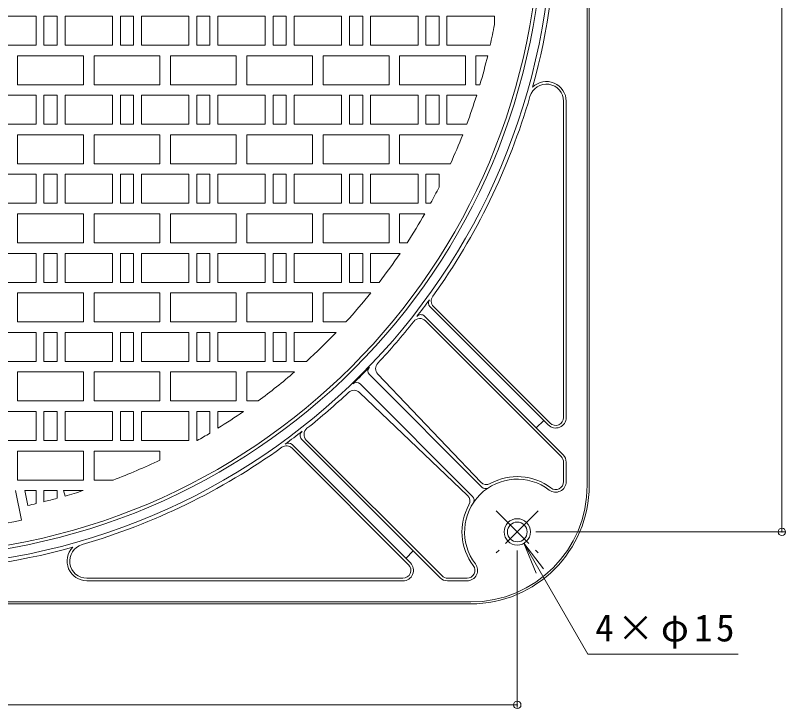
# Model space of a CAD drawing. Units: millimetres, scale not verified. Extents: x -1188 to 1330, y -951 to 977.
# Drawn here: x -488 to 96, y -183 to 343 of the extents above; entities that cross this region are included whole.
import ezdxf

# ---------------------------------------------------------------- set-up
doc = ezdxf.new("R2010")
doc.units = ezdxf.units.MM
doc.header["$LTSCALE"] = 7
doc.header["$PDMODE"] = 32
doc.header["$PDSIZE"] = 5.6
doc.linetypes.add('CHAIN1', pattern=[8, 5, -1, 1, -1])
for name, color, linetype, lineweight in [('0-1_躯体', 2, 'Continuous', 9), ('0-2_仕上', 3, 'Continuous', 9), ('0-4_その他', 7, 'Continuous', 9), ('0-5_寸法', 7, 'Continuous', 9)]:
    doc.layers.add(name, color=color, linetype=linetype, lineweight=lineweight)
doc.styles.add('ＭＳ ゴシック', font='')
doc.styles.get('ＭＳ ゴシック').set_extended_font_data('MS Gothic')

msp = doc.modelspace()

# ---------------------------------------------------------------- linework, layer by layer
at = {"layer": '0-1_躯体'}
for p, q in [((-52.735, 856.66), (-52.735, -13.34)), ((-54.235, -13.34), (-54.235, 421.66)), ((-72.235, 38.126), (-72.235, 278.088)), ((-70.236, 38.236), (-70.236, 278.088)), ((-173.678, 122.256), (-83.892, 32.468)), ((-170.928, 122.334), (-82.477, 33.883)), ((-177.747, 115.011), (-72.578, 9.842)), ((-177.043, 111.478), (-73.993, 8.427)), ((-219.642, 70.639), (-134.299, -14.704)), ((-135.099, -10.91), (-213.245, 71.117)), ((-226.714, 63.567), (-141.37, -21.775)), ((-145.165, -20.976), (-227.191, 57.169)), ((-92.964, 30.226), (-87.306, 35.884)), ((-278.331, 17.604), (-188.542, -72.182)), ((-271.085, 21.673), (-165.916, -83.498)), ((-164.502, -82.083), (-267.551, 20.968)), ((-189.958, -73.598), (-278.409, 14.853)), ((-72.235, -10.555), (-72.235, 4.184)), ((-70.236, -10.555), (-70.236, 4.073)), ((-186.3, -63.111), (-191.958, -68.768)), ((-194.2, -83.84), (-434.163, -83.84)), ((-194.2, -85.84), (-434.163, -85.84)), ((-160.259, -83.84), (-145.52, -83.84)), ((-145.52, -85.84), (-160.259, -85.84)), ((-1012.735, -103.34), (-142.735, -103.34)), ((-1011.235, -101.84), (-142.735, -101.84))]:
    msp.add_line(p, q, dxfattribs=at)
at = {"layer": '0-1_躯体', "linetype": 'CHAIN1'}
for p, q in [((-91.472, -32.787), (-123.287, -64.603)), ((-123.287, -32.787), (-91.472, -64.603))]:
    msp.add_line(p, q, dxfattribs=at)
at = {"layer": '0-1_躯体'}
for centre, radius in [((-577.735, 421.66), 497), ((-577.735, 421.66), 490), ((-107.38, -48.695), 10), ((-107.38, -48.695), 7.5)]:
    msp.add_circle(centre, radius, dxfattribs=at)
for centre, radius, start, end in [((-577.735, 421.66), 500, 344.59445, 15.4056), ((-85.236, 278.088), 15, 0, 134.23933), ((-85.236, 278.088), 13, 0, 163.74786), ((-577.735, 421.66), 500, 324.32622, 343.74777), ((-166.686, 126.577), 6, 144.32646, 225.00034), ((-577.735, 421.66), 499.5, 322.07324, 323.91191), ((-170.85, 125.085), 4, 143.91194, 224.9995), ((-181.285, 107.235), 6, 44.99966, 141.58189), ((-180.575, 112.181), 4, 45, 142.07329), ((-577.735, 421.66), 500, 316.79417, 321.58197), ((-577.735, 421.66), 497.5, 315.00002, 316.02831), ((-216.814, 73.466), 4, 136.02832, 225), ((-208.9, 75.254), 6, 136.79622, 223.61279), ((-577.735, 421.66), 497.5, 313.97171, 315), ((-229.541, 60.739), 4, 45, 133.97168), ((-231.329, 52.825), 6, 46.38721, 133.20378), ((-577.735, 421.66), 500, 308.41805, 313.20584), ((-78.235, 38.126), 8, 225, 0), ((-78.235, 38.126), 6, 225, 0), ((-263.31, 25.21), 6, 128.41811, 225.00034), ((-577.735, 421.66), 499.5, 306.0881, 307.92677), ((-268.256, 24.501), 4, 127.92671, 225), ((-281.159, 14.776), 4, 45.0005, 126.08806), ((-577.735, 421.66), 500, 286.25224, 305.6738), ((-282.652, 10.611), 6, 44.99966, 125.67354), ((-78.235, 4.184), 6, 360, 45.00017), ((-78.235, 4.184), 8, 0, 45.00012), ((-107.38, -48.695), 40, 52.61386, 217.38605), ((-130.754, -6.77), 6, 223.61244, 299.14101), ((-107.38, -48.695), 42, 52.61389, 119.1409), ((-78.235, -10.555), 8, 232.614, 0), ((-78.235, -10.555), 6, 232.61382, 0), ((-142.735, -13.34), 90, 270, 0), ((-142.735, -13.34), 88.5, 270, 0), ((-131.47, -11.876), 4, 225, 303.19679), ((-149.305, -25.321), 6, 330.85936, 46.38756), ((-144.199, -24.604), 4, 326.80321, 45), ((-107.38, -48.695), 42, 150.85899, 217.38608), ((-434.163, -70.839), 13, 106.25214, 270), ((-577.735, 421.66), 500, 254.59438, 285.40564), ((-434.163, -70.839), 15, 135.75801, 270), ((-194.2, -77.839), 8, 270, 44.99966), ((-194.2, -77.839), 6, 270, 44.99966), ((-145.52, -77.839), 8, 270, 37.38629), ((-145.52, -77.839), 6, 270, 37.38609), ((-160.259, -77.839), 8, 225.00034, 270), ((-160.259, -77.839), 6, 225.00034, 270)]:
    msp.add_arc(centre, radius, start, end, dxfattribs=at)
at = {"layer": '0-2_仕上'}
for p, q in [((-466.735, 342.66), (-466.735, 320.66)), ((-466.735, 342.66), (-456.735, 342.66)), ((-408.735, 342.66), (-408.735, 320.66)), ((-408.735, 342.66), (-398.735, 342.66)), ((-350.735, 342.66), (-350.735, 320.66)), ((-350.735, 342.66), (-340.735, 342.66)), ((-292.735, 342.66), (-292.735, 320.66)), ((-292.735, 342.66), (-282.735, 342.66)), ((-234.735, 342.66), (-234.735, 320.66)), ((-234.735, 342.66), (-224.735, 342.66)), ((-176.735, 342.66), (-176.735, 320.66)), ((-176.735, 342.66), (-166.735, 342.66)), ((-124.736, 342.66), (-124.736, 336.148)), ((-127.935, 320.66), (-160.735, 320.66)), ((-486.735, 312.66), (-486.735, 290.66)), ((-486.735, 312.66), (-436.735, 312.66)), ((-428.735, 312.66), (-428.735, 290.66)), ((-428.735, 312.66), (-378.735, 312.66)), ((-370.735, 312.66), (-370.735, 290.66)), ((-370.735, 312.66), (-320.735, 312.66)), ((-312.735, 312.66), (-312.735, 290.66)), ((-312.735, 312.66), (-262.735, 312.66)), ((-254.735, 312.66), (-254.735, 290.66)), ((-254.735, 312.66), (-204.735, 312.66)), ((-196.735, 312.66), (-196.735, 290.66)), ((-196.735, 312.66), (-146.735, 312.66)), ((-138.736, 312.66), (-138.736, 290.66)), ((-138.736, 312.66), (-129.807, 312.66)), ((-135.74, 290.66), (-138.736, 290.66)), ((-466.735, 282.659), (-466.735, 260.66)), ((-466.735, 282.659), (-456.735, 282.659)), ((-408.735, 282.659), (-408.735, 260.66)), ((-408.735, 282.659), (-398.735, 282.659)), ((-350.735, 282.659), (-350.735, 260.66)), ((-350.735, 282.659), (-340.735, 282.659)), ((-292.735, 282.659), (-292.735, 260.66)), ((-292.735, 282.659), (-282.735, 282.659)), ((-234.735, 282.659), (-234.735, 260.66)), ((-234.735, 282.659), (-224.735, 282.659)), ((-176.735, 282.659), (-176.735, 260.66)), ((-176.735, 282.659), (-166.735, 282.659)), ((-160.735, 260.66), (-160.735, 282.659)), ((-160.735, 282.659), (-138.19, 282.659)), ((-145.763, 260.66), (-160.735, 260.66)), ((-486.735, 252.66), (-486.735, 230.66)), ((-486.735, 252.66), (-436.735, 252.66)), ((-428.735, 252.66), (-428.735, 230.66)), ((-428.735, 252.66), (-378.735, 252.66)), ((-370.735, 252.66), (-370.735, 230.66)), ((-370.735, 252.66), (-320.735, 252.66)), ((-312.735, 252.66), (-312.735, 230.66)), ((-312.735, 252.66), (-262.735, 252.66)), ((-254.735, 252.66), (-254.735, 230.66)), ((-254.735, 252.66), (-204.735, 252.66)), ((-196.735, 252.66), (-196.735, 230.66)), ((-196.735, 252.66), (-148.829, 252.66)), ((-158.164, 230.66), (-196.735, 230.66)), ((-466.735, 222.66), (-466.735, 200.66)), ((-466.735, 222.66), (-456.735, 222.66)), ((-408.735, 222.66), (-408.735, 200.66)), ((-408.735, 222.66), (-398.735, 222.66)), ((-350.735, 222.66), (-350.735, 200.66)), ((-350.735, 222.66), (-340.735, 222.66)), ((-292.735, 222.66), (-292.735, 200.66)), ((-292.735, 222.66), (-282.735, 222.66)), ((-234.735, 222.66), (-234.735, 200.66)), ((-234.735, 222.66), (-224.735, 222.66)), ((-176.735, 222.66), (-176.735, 200.66)), ((-176.735, 222.66), (-166.735, 222.66)), ((-166.735, 222.66), (-166.735, 212.853)), ((-173.161, 200.66), (-176.735, 200.66)), ((-486.735, 192.66), (-486.735, 170.66)), ((-486.735, 192.66), (-436.735, 192.66)), ((-428.735, 192.66), (-428.735, 170.66)), ((-428.735, 192.66), (-378.735, 192.66)), ((-370.735, 192.66), (-370.735, 170.66)), ((-370.735, 192.66), (-320.735, 192.66)), ((-312.735, 192.66), (-312.735, 170.66)), ((-312.735, 192.66), (-262.735, 192.66)), ((-254.735, 192.66), (-254.735, 170.66)), ((-254.735, 192.66), (-204.735, 192.66)), ((-196.735, 192.66), (-196.735, 170.66)), ((-196.735, 192.66), (-177.635, 192.66)), ((-191.057, 170.66), (-196.735, 170.66)), ((-456.735, 162.66), (-466.735, 162.66)), ((-466.735, 162.66), (-466.735, 140.66)), ((-456.735, 162.66), (-456.735, 140.66)), ((-408.735, 162.66), (-408.735, 140.66)), ((-408.735, 162.66), (-398.735, 162.66)), ((-350.735, 162.66), (-350.735, 140.66)), ((-350.735, 162.66), (-340.735, 162.66)), ((-292.735, 162.66), (-292.735, 140.66)), ((-292.735, 162.66), (-282.735, 162.66)), ((-234.735, 162.66), (-234.735, 140.66)), ((-234.735, 162.66), (-224.735, 162.66)), ((-218.735, 140.66), (-218.735, 162.66)), ((-218.735, 162.66), (-196.369, 162.66)), ((-466.735, 140.66), (-456.735, 140.66)), ((-212.277, 140.66), (-218.735, 140.66)), ((-486.735, 132.66), (-486.735, 110.66)), ((-486.735, 132.66), (-436.735, 132.66)), ((-428.735, 132.66), (-428.735, 110.66)), ((-428.735, 132.66), (-378.735, 132.66)), ((-370.735, 132.66), (-370.735, 110.66)), ((-370.735, 132.66), (-320.735, 132.66)), ((-312.735, 132.66), (-312.735, 110.66)), ((-312.735, 132.66), (-262.735, 132.66)), ((-254.735, 132.66), (-254.735, 110.66)), ((-254.735, 132.66), (-218.57, 132.66)), ((-237.441, 110.66), (-254.735, 110.66)), ((-466.735, 102.66), (-456.735, 102.66)), ((-466.735, 102.66), (-466.735, 80.66)), ((-408.735, 102.66), (-408.735, 80.66)), ((-408.735, 102.66), (-398.735, 102.66)), ((-350.735, 102.66), (-350.735, 80.66)), ((-350.735, 102.66), (-340.735, 102.66)), ((-292.735, 102.66), (-292.735, 80.66)), ((-292.735, 102.66), (-282.735, 102.66)), ((-276.735, 80.66), (-276.735, 102.66)), ((-276.735, 102.66), (-244.929, 102.66)), ((-267.51, 80.66), (-276.735, 80.66)), ((-486.735, 72.66), (-486.735, 50.659)), ((-486.735, 72.66), (-436.735, 72.66)), ((-428.735, 72.66), (-428.735, 50.659)), ((-428.735, 72.66), (-378.735, 72.66)), ((-370.735, 72.66), (-370.735, 50.659)), ((-370.735, 72.66), (-320.735, 72.66)), ((-312.735, 72.66), (-312.735, 50.659)), ((-312.735, 72.66), (-276.538, 72.66)), ((-304.093, 50.659), (-312.735, 50.659)), ((-466.735, 42.66), (-466.735, 20.66)), ((-466.735, 42.66), (-456.735, 42.66)), ((-408.735, 42.66), (-408.735, 20.66)), ((-408.735, 42.66), (-398.735, 42.66)), ((-350.735, 42.66), (-350.735, 20.66)), ((-350.735, 42.66), (-340.735, 42.66)), ((-340.735, 42.66), (-340.735, 26.246)), ((-350.315, 20.66), (-350.735, 20.66)), ((-486.735, 12.66), (-486.735, -9.34)), ((-428.735, 12.66), (-428.735, -9.34)), ((-428.735, 12.66), (-378.735, 12.66)), ((-378.735, 12.66), (-378.735, 5.823)), ((-436.735, -9.34), (-486.735, -9.34)), ((-414.151, -9.34), (-428.735, -9.34)), ((-488.418, -17.346), (-483.833, -39.885)), ((-481.276, -17.34), (-472.735, -17.34)), ((-481.276, -17.34), (-478.978, -28.638)), ((-472.735, -17.34), (-472.735, -27.223)), ((-466.735, -17.34), (-466.735, -25.777)), ((-437.023, -17.34), (-451.823, -17.34)), ((-451.823, -17.34), (-450.71, -21.494))]:
    msp.add_line(p, q, dxfattribs=at)
for points in [[(-472.735, 342.66), (-472.735, 320.66), (-508.735, 320.66), (-508.735, 342.66)], [(-414.735, 342.66), (-414.735, 320.66), (-450.735, 320.66), (-450.735, 342.66)], [(-356.735, 342.66), (-356.735, 320.66), (-392.735, 320.66), (-392.735, 342.66)], [(-298.735, 342.66), (-298.735, 320.66), (-334.735, 320.66), (-334.735, 342.66)], [(-240.735, 342.66), (-240.735, 320.66), (-276.735, 320.66), (-276.735, 342.66)], [(-182.735, 342.66), (-182.735, 320.66), (-218.735, 320.66), (-218.735, 342.66)], [(-472.735, 282.659), (-472.735, 260.66), (-508.735, 260.66), (-508.735, 282.659)], [(-414.735, 282.659), (-414.735, 260.66), (-450.735, 260.66), (-450.735, 282.659)], [(-356.735, 282.659), (-356.735, 260.66), (-392.735, 260.66), (-392.735, 282.659)], [(-298.735, 282.659), (-298.735, 260.66), (-334.735, 260.66), (-334.735, 282.659)], [(-240.735, 282.659), (-240.735, 260.66), (-276.735, 260.66), (-276.735, 282.659)], [(-182.735, 282.659), (-182.735, 260.66), (-218.735, 260.66), (-218.735, 282.659)], [(-472.735, 222.66), (-472.735, 200.66), (-508.735, 200.66), (-508.735, 222.66)], [(-414.735, 222.66), (-414.735, 200.66), (-450.735, 200.66), (-450.735, 222.66)], [(-356.735, 222.66), (-356.735, 200.66), (-392.735, 200.66), (-392.735, 222.66)], [(-298.735, 222.66), (-298.735, 200.66), (-334.735, 200.66), (-334.735, 222.66)], [(-240.735, 222.66), (-240.735, 200.66), (-276.735, 200.66), (-276.735, 222.66)], [(-182.735, 222.66), (-182.735, 200.66), (-218.735, 200.66), (-218.735, 222.66)], [(-472.735, 162.66), (-472.735, 140.66), (-508.735, 140.66), (-508.735, 162.66)], [(-414.735, 162.66), (-414.735, 140.66), (-450.735, 140.66), (-450.735, 162.66)], [(-356.735, 162.66), (-356.735, 140.66), (-392.735, 140.66), (-392.735, 162.66)], [(-298.735, 162.66), (-298.735, 140.66), (-334.735, 140.66), (-334.735, 162.66)], [(-240.735, 162.66), (-240.735, 140.66), (-276.735, 140.66), (-276.735, 162.66)], [(-472.735, 102.66), (-472.735, 80.66), (-508.735, 80.66), (-508.735, 102.66)], [(-414.735, 102.66), (-414.735, 80.66), (-450.735, 80.66), (-450.735, 102.66)], [(-356.735, 102.66), (-356.735, 80.66), (-392.735, 80.66), (-392.735, 102.66)], [(-298.735, 102.66), (-298.735, 80.66), (-334.735, 80.66), (-334.735, 102.66)], [(-472.735, 42.66), (-472.735, 20.66), (-508.735, 20.66), (-508.735, 42.66)], [(-414.735, 42.66), (-414.735, 20.66), (-450.735, 20.66), (-450.735, 42.66)]]:
    msp.add_lwpolyline(points, close=True, dxfattribs=at)
for points in [[(-456.735, 342.66), (-456.735, 320.66), (-466.735, 320.66)], [(-398.735, 342.66), (-398.735, 320.66), (-408.735, 320.66)], [(-340.735, 342.66), (-340.735, 320.66), (-350.735, 320.66)], [(-282.735, 342.66), (-282.735, 320.66), (-292.735, 320.66)], [(-224.735, 342.66), (-224.735, 320.66), (-234.735, 320.66)], [(-166.735, 342.66), (-166.735, 320.66), (-176.735, 320.66)], [(-160.735, 320.66), (-160.735, 342.66), (-124.736, 342.66)], [(-436.735, 312.66), (-436.735, 290.66), (-486.735, 290.66)], [(-378.735, 312.66), (-378.735, 290.66), (-428.735, 290.66)], [(-320.735, 312.66), (-320.735, 290.66), (-370.735, 290.66)], [(-262.735, 312.66), (-262.735, 290.66), (-312.735, 290.66)], [(-204.735, 312.66), (-204.735, 290.66), (-254.735, 290.66)], [(-146.735, 312.66), (-146.735, 290.66), (-196.735, 290.66)], [(-456.735, 282.659), (-456.735, 260.66), (-466.735, 260.66)], [(-398.735, 282.659), (-398.735, 260.66), (-408.735, 260.66)], [(-340.735, 282.659), (-340.735, 260.66), (-350.735, 260.66)], [(-282.735, 282.659), (-282.735, 260.66), (-292.735, 260.66)], [(-224.735, 282.659), (-224.735, 260.66), (-234.735, 260.66)], [(-166.735, 282.659), (-166.735, 260.66), (-176.735, 260.66)], [(-436.735, 252.66), (-436.735, 230.66), (-486.735, 230.66)], [(-378.735, 252.66), (-378.735, 230.66), (-428.735, 230.66)], [(-320.735, 252.66), (-320.735, 230.66), (-370.735, 230.66)], [(-262.735, 252.66), (-262.735, 230.66), (-312.735, 230.66)], [(-204.735, 252.66), (-204.735, 230.66), (-254.735, 230.66)], [(-456.735, 222.66), (-456.735, 200.66), (-466.735, 200.66)], [(-398.735, 222.66), (-398.735, 200.66), (-408.735, 200.66)], [(-340.735, 222.66), (-340.735, 200.66), (-350.735, 200.66)], [(-282.735, 222.66), (-282.735, 200.66), (-292.735, 200.66)], [(-224.735, 222.66), (-224.735, 200.66), (-234.735, 200.66)], [(-436.735, 192.66), (-436.735, 170.66), (-486.735, 170.66)], [(-378.735, 192.66), (-378.735, 170.66), (-428.735, 170.66)], [(-320.735, 192.66), (-320.735, 170.66), (-370.735, 170.66)], [(-262.735, 192.66), (-262.735, 170.66), (-312.735, 170.66)], [(-204.735, 192.66), (-204.735, 170.66), (-254.735, 170.66)], [(-398.735, 162.66), (-398.735, 140.66), (-408.735, 140.66)], [(-340.735, 162.66), (-340.735, 140.66), (-350.735, 140.66)], [(-282.735, 162.66), (-282.735, 140.66), (-292.735, 140.66)], [(-224.735, 162.66), (-224.735, 140.66), (-234.735, 140.66)], [(-436.735, 132.66), (-436.735, 110.66), (-486.735, 110.66)], [(-378.735, 132.66), (-378.735, 110.66), (-428.735, 110.66)], [(-320.735, 132.66), (-320.735, 110.66), (-370.735, 110.66)], [(-262.735, 132.66), (-262.735, 110.66), (-312.735, 110.66)], [(-456.735, 102.66), (-456.735, 80.66), (-466.735, 80.66)], [(-398.735, 102.66), (-398.735, 80.66), (-408.735, 80.66)], [(-340.735, 102.66), (-340.735, 80.66), (-350.735, 80.66)], [(-282.735, 102.66), (-282.735, 80.66), (-292.735, 80.66)], [(-436.735, 72.66), (-436.735, 50.659), (-486.735, 50.659)], [(-378.735, 72.66), (-378.735, 50.659), (-428.735, 50.659)], [(-320.735, 72.66), (-320.735, 50.659), (-370.735, 50.659)], [(-456.735, 42.66), (-456.735, 20.66), (-466.735, 20.66)], [(-398.735, 42.66), (-398.735, 20.66), (-408.735, 20.66)], [(-392.735, 20.66), (-392.735, 42.66), (-356.735, 42.66)], [(-356.735, 42.66), (-356.735, 20.66), (-392.735, 20.66)], [(-334.735, 29.905), (-334.735, 42.66), (-315.285, 42.66)], [(-486.735, 12.66), (-436.735, 12.66), (-436.735, -9.34)], [(-466.735, -17.34), (-456.735, -17.34), (-456.735, -23.177)]]:
    msp.add_lwpolyline(points, dxfattribs=at)
msp.add_circle((-577.735, 421.66), 487.5, dxfattribs=at)
for radius, start, end in [(461, 347.34447, 349.31009), (461, 343.49106, 346.32332), (461, 339.55911, 342.45116), (461, 335.52368, 338.49425), (461, 331.35425, 333.06731), (461, 327.01161, 330.21501), (461, 322.44341, 325.81807), (461, 317.57527, 321.17833), (461, 312.2944, 316.21339), (461, 306.41167, 310.79514), (461, 301.8107, 304.70177), (461, 299.55894, 300.93727), (461, 290.784, 295.57358), (461, 285.99433, 287.77213), (461, 283.93264, 285.21679), (461, 282.37003, 283.16558), (471, 258.5, 281.5)]:
    msp.add_arc((-577.735, 421.66), radius, start, end, dxfattribs=at)
at = {"layer": '0-4_その他'}
for p, q in [((93.546, -48.695), (93.546, 892.015)), ((95.646, -48.695), (-93.38, -48.695)), ((-107.38, -182.068), (-107.38, -62.695)), ((-107.38, -179.968), (-1048.09, -179.968))]:
    msp.add_line(p, q, dxfattribs=at)
for p in [(93.546, -48.695), (-107.38, -179.968)]:
    msp.add_point(p, dxfattribs=at)
at = {"layer": '0-5_寸法'}
for p, q in [((-102.379, -57.355), (-53.746, -141.591)), ((-102.379, -57.355), (-87.465, -76.792)), ((-102.379, -57.355), (-93.004, -79.99)), ((-53.746, -141.591), (60.32, -141.591))]:
    msp.add_line(p, q, dxfattribs=at)

# ---------------------------------------------------------------- texts
at = {"layer": '0-5_寸法', "color": 2, "insert": (-48.18, -137.391), "char_height": 20.53, "attachment_point": 7, "style": 'ＭＳ ゴシック'}
msp.add_mtext('\\T1.19;4×φ15', dxfattribs=at)

doc.saveas('drawing.dxf')
